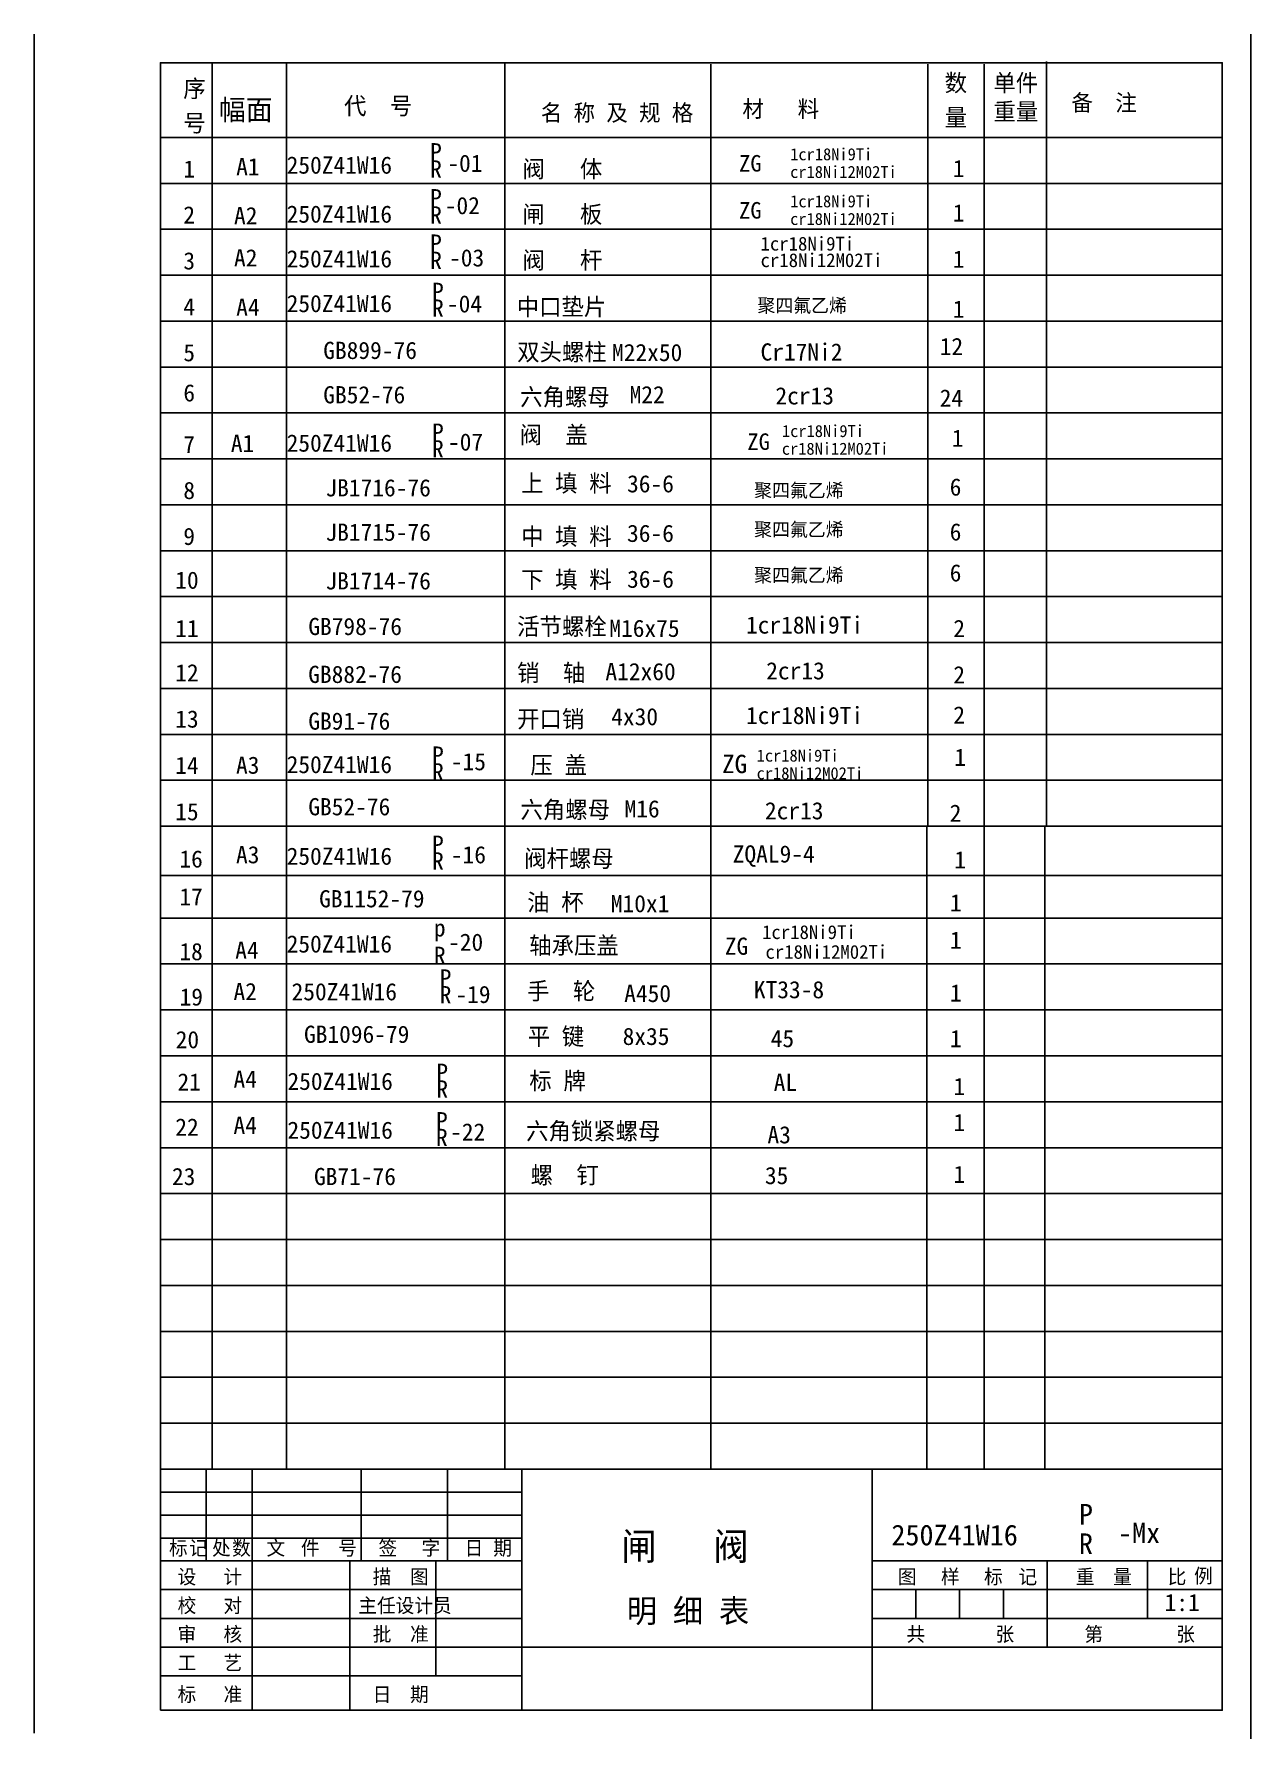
# Model space of a CAD drawing. Header units: metres. Extents: x 3 to 215, y 0 to 297.
import ezdxf

# ---------------------------------------------------------------- set-up
doc = ezdxf.new("R2010")
doc.units = ezdxf.units.M
for name, color, linetype in [('D', 1, 'Continuous'), ('FL', 5, 'Continuous'), ('HA', 5, 'Continuous'), ('T', 7, 'Continuous'), ('TL', 4, 'Continuous')]:
    doc.layers.add(name, color=color, linetype=linetype)

msp = doc.modelspace()

# ---------------------------------------------------------------- linework, layer by layer
at = {"layer": 'FL'}
for p, q in [((215, 297), (215, 0)), ((120.93, 291.75), (120.93, 113.64)), ((158.71, 291.75), (158.71, 158.93)), ((168.54, 291.75), (168.54, 158.93)), ((179.41, 292.25), (179.41, 158.93)), ((158.55, 158.99), (158.55, 47.03)), ((168.54, 159), (168.54, 47.03)), ((179.12, 158.99), (179.12, 47.03)), ((24.9, 150.44), (209.96, 150.44)), ((120.93, 113.64), (120.93, 47.03)), ((33, 31), (33, 47)), ((41, 5), (41, 47)), ((60, 31), (60, 47)), ((75, 47), (75, 31)), ((25, 43), (88, 43)), ((25, 39), (88, 39)), ((25, 35), (88, 35)), ((73, 11), (73, 31)), ((25, 26), (88, 26)), ((156.62, 26), (156.62, 21)), ((164.25, 26), (164.25, 21)), ((171.88, 26), (171.88, 21)), ((25, 21), (88, 21)), ((25, 16), (88, 16)), ((25, 11), (88, 11))]:
    msp.add_line(p, q, dxfattribs=at)
at = {"layer": 'HA'}
for p, q in [((3, 297), (3, 1)), ((34, 292), (34, 47)), ((47, 292), (47, 47)), ((85, 292), (85, 47)), ((25, 279), (210, 279)), ((25, 271), (210, 271)), ((25, 263), (210, 263)), ((25, 255), (210, 255)), ((25, 247), (210, 247)), ((25, 239), (210, 239)), ((25, 231), (210, 231)), ((25, 223), (210, 223)), ((25, 215), (210, 215)), ((25, 207), (210, 207)), ((25, 199), (210, 199)), ((25, 191), (210, 191)), ((25, 183), (210, 183)), ((25, 175), (210, 175)), ((25, 167), (210, 167)), ((25, 159), (210, 159)), ((25, 143), (210, 143)), ((25, 135), (210, 135)), ((25, 127), (210, 127)), ((25, 119), (210, 119)), ((25, 111), (210, 111)), ((25, 103), (210, 103)), ((25, 95), (210, 95)), ((25, 87), (210, 87)), ((25, 79), (210, 79)), ((25, 71), (210, 71)), ((25, 63), (210, 63)), ((25, 55), (210, 55))]:
    msp.add_line(p, q, dxfattribs=at)
at = {"layer": 'TL'}
for p, q in [((25, 47), (210, 47)), ((25, 5), (25, 47)), ((88, 5), (88, 47)), ((149, 5), (149, 47)), ((25, 31), (88, 31)), ((58, 31), (58, 5)), ((149, 31), (210, 31)), ((179.5, 21), (179.5, 31)), ((197, 31), (197, 21)), ((149, 26), (210, 26)), ((149, 21), (210, 21)), ((179.5, 21), (179.5, 16)), ((88, 16), (210, 16))]:
    msp.add_line(p, q, dxfattribs=at)
msp.add_lwpolyline([(25, 5), (25, 292), (210, 292), (210, 5)], close=True, dxfattribs=at)

# ---------------------------------------------------------------- texts
at = {"layer": 'D'}
for s, height, p in [('序', 3, (29, 286)), ('数', 3, (161.65, 287)), ('单件', 3, (170.14, 287)), ('幅面', 3.6, (35.2, 282)), ('代  号', 3, (57, 283)), ('名 称 及 规 格', 2.88, (91.29, 281.86)), ('材   料', 2.88, (126.41, 282.54)), ('重量', 3, (170.14, 282)), ('备  注', 2.88, (183.72, 283.6)), ('号', 3, (29, 280)), ('量', 3, (161.65, 281)), ('P', 3, (72, 275)), ('1cr18Ni9Ti', 2.1, (134.74, 275.02)), ('1', 3, (29, 272)), ('A1', 3, (38.21, 272.4)), ('250Z41W16', 3, (47, 272.68)), ('R', 3, (72, 272)), ('-01', 3, (75, 273)), ('阀   体', 3, (88.08, 272)), ('ZG', 2.88, (125.83, 273.05)), ('cr18Ni12M02Ti', 2.1, (134.73, 271.94)), ('1', 3, (163.05, 272.08)), ('P', 3, (72, 267)), ('-02', 3, (74.55, 265.63)), ('闸   板', 3, (88.08, 264.11)), ('ZG', 2.88, (125.83, 264.86)), ('1cr18Ni9Ti', 2.1, (134.74, 266.82)), ('2', 3, (29, 264)), ('A2', 3, (37.83, 263.87)), ('250Z41W16', 3, (47, 264.14)), ('R', 3, (72, 264)), ('cr18Ni12M02Ti', 2.1, (134.73, 263.75)), ('1', 3, (163.05, 264.35)), ('P', 3, (72, 259.09)), ('1cr18Ni9Ti', 2.4, (129.57, 259.29)), ('3', 3, (29, 256)), ('A2', 3, (37.83, 256.52)), ('250Z41W16', 3, (47, 256.35)), ('R', 3, (72, 256.09)), ('-03', 3, (75.3, 256.52)), ('阀   杆', 3, (88.08, 256.11)), ('cr18Ni12M02Ti', 2.4, (129.57, 256.41)), ('1', 3, (163.05, 256.3)), ('P', 3, (72.33, 250.69)), ('4', 3, (29, 248)), ('A4', 3, (38.21, 247.92)), ('250Z41W16', 3, (47, 248.56)), ('R', 3, (72.33, 247.77)), ('-04', 3, (74.93, 248.5)), ('中口垫片', 3, (87.08, 248)), ('聚四氟乙烯', 2.4, (129.02, 248.52)), ('1', 3, (163.05, 247.6)), ('双头螺柱', 3, (87.16, 240.12)), ('12', 3, (160.78, 241.08)), ('5', 3, (29, 240)), ('GB899-76', 3, (53.38, 240.4)), ('M22x50', 3, (103.69, 240.03)), ('Cr17Ni2', 3, (129.56, 240.12)), ('6', 3, (29, 233)), ('GB52-76', 3, (53.38, 232.67)), ('六角螺母', 3, (87.69, 232.29)), ('M22', 3, (106.75, 232.69)), ('2cr13', 3, (132.16, 232.48)), ('24', 3, (160.78, 232.1)), ('P', 3, (72.33, 226.16)), ('阀  盖', 3, (87.59, 225.69)), ('1cr18Ni9Ti', 2.1, (133.3, 226.8)), ('7', 3, (29, 224)), ('A1', 3, (37.28, 224.2)), ('250Z41W16', 3, (47, 224.25)), ('R', 3, (72.33, 223.25)), ('-07', 3, (75.11, 224.44)), ('ZG', 2.88, (127.27, 224.56)), ('cr18Ni12M02Ti', 2.1, (133.28, 223.72)), ('1', 3, (162.88, 225.1)), ('上 填 料', 3, (87.84, 217.25)), ('36-6', 3, (106.31, 217.16)), ('8', 3, (29, 216)), ('JB1716-76', 3, (53.76, 216.46)), ('聚四氟乙烯', 2.4, (128.44, 216.31)), ('6', 3, (162.52, 216.6)), ('9', 3, (29, 208)), ('JB1715-76', 3, (53.76, 208.72)), ('中 填 料', 3, (87.84, 207.99)), ('36-6', 3, (106.31, 208.53)), ('聚四氟乙烯', 2.4, (128.44, 209.49)), ('6', 3, (162.52, 208.78)), ('10', 3, (27.59, 200.37)), ('JB1714-76', 3, (53.76, 200.25)), ('下 填 料', 3, (87.85, 200.47)), ('36-6', 3, (106.31, 200.54)), ('聚四氟乙烯', 2.4, (128.44, 201.54)), ('6', 3, (162.52, 201.64)), ('11', 3, (27.59, 191.96)), ('GB798-76', 3, (50.77, 192.3)), ('活节螺栓', 3, (87.16, 192.3)), ('M16x75', 3, (103.22, 191.98)), ('1cr18Ni9Ti', 3, (127.03, 192.56)), ('2', 3, (163.15, 191.96)), ('12', 3, (27.59, 184.24)), ('销  轴', 3, (87.16, 184.24)), ('A12x60', 3, (102.54, 184.44)), ('2cr13', 3, (130.55, 184.58)), ('GB882-76', 3, (50.76, 183.96)), ('2', 3, (163.15, 183.89)), ('13', 3, (27.59, 176.18)), ('GB91-76', 3, (50.77, 175.82)), ('开口销', 3, (87.16, 176.18)), ('4x30', 3, (103.55, 176.59)), ('1cr18Ni9Ti', 3, (127.03, 176.8)), ('2', 3, (163.15, 176.88)), ('P', 3, (72.33, 169.9)), ('1cr18Ni9Ti', 2.1, (128.9, 170.26)), ('1', 3, (163.32, 169.52)), ('14', 3, (27.59, 168.11)), ('A3', 3, (38.18, 168.14)), ('250Z41W16', 3, (47, 168.25)), ('R', 3, (72.33, 166.98)), ('-15', 3, (75.61, 168.75)), ('压 盖', 3, (89.47, 168.15)), ('ZG', 3.2, (122.87, 168.25)), ('cr18Ni12M02Ti', 2.1, (128.89, 167.18)), ('GB52-76', 3, (50.77, 160.9)), ('六角螺母', 3, (87.74, 160.38)), ('M16', 3, (105.87, 160.53)), ('15', 3, (27.59, 160.04)), ('2cr13', 3, (130.33, 160.2)), ('2', 3, (162.52, 159.78)), ('16', 3, (28.31, 151.8)), ('A3', 3, (38.18, 152.54)), ('250Z41W16', 3, (47, 152.28)), ('P', 3, (72.33, 154.37)), ('R', 3, (72.33, 151.46)), ('-16', 3, (75.61, 152.54)), ('阀杆螺母', 3, (88.38, 151.88)), ('ZQAL9-4', 3, (124.72, 152.67)), ('1', 3, (163.32, 151.65)), ('17', 3, (28.31, 145.2)), ('GB1152-79', 3, (52.66, 144.87)), ('油 杯', 3, (88.91, 144.25)), ('M10x1', 3, (103.48, 144.02)), ('1', 3, (162.57, 144.16)), ('250Z41W16', 3, (47, 136.99)), ('p', 3, (72.66, 139.79)), ('-20', 3, (75.12, 137.3)), ('轴承压盖', 3, (89.27, 136.74)), ('ZG', 3, (123.34, 136.6)), ('1cr18Ni9Ti', 2.4, (129.83, 139.35)), ('1', 3, (162.57, 137.67)), ('18', 3, (28.31, 135.66)), ('A4', 3, (38.04, 135.91)), ('R', 3, (72.66, 135.01)), ('cr18Ni12M02Ti', 2.4, (130.42, 135.91)), ('P', 3, (73.66, 131.07)), ('19', 3, (28.35, 127.76)), ('A2', 3, (37.74, 128.7)), ('250Z41W16', 3, (47.86, 128.67)), ('R', 3, (73.66, 128.16)), ('-19', 3, (76.41, 128.2)), ('手  轮', 3, (88.89, 128.79)), ('A450', 3, (105.81, 128.37)), ('KT33-8', 3, (128.4, 129.03)), ('1', 3, (162.57, 128.46)), ('20', 3, (27.67, 120.32)), ('GB1096-79', 3, (50.02, 121.26)), ('平 键', 3, (89, 120.89)), ('8x35', 3, (105.54, 120.89)), ('45', 3, (131.34, 120.51)), ('1', 3, (162.57, 120.5)), ('21', 3, (27.98, 112.95)), ('A4', 3, (37.74, 113.43)), ('250Z41W16', 3, (47.14, 113.06)), ('P', 3, (73.08, 114.64)), ('标 牌', 3, (89.29, 113.15)), ('AL', 3, (131.86, 112.88)), ('R', 3, (73.08, 111.73)), ('1', 3, (163.17, 112.17)), ('22', 3, (27.6, 105.09)), ('A4', 3, (37.74, 105.41)), ('250Z41W16', 3, (47.14, 104.55)), ('P', 3, (73.02, 106.2)), ('-22', 3, (75.48, 104.24)), ('六角锁紧螺母', 3, (88.72, 104.4)), ('1', 3, (163.17, 105.9)), ('R', 3, (73.02, 103.29)), ('A3', 3, (130.77, 103.75)), ('23', 3, (27.02, 96.48)), ('GB71-76', 3, (51.76, 96.48)), ('螺  钉', 3, (89.51, 96.72)), ('35', 3, (130.33, 96.65)), ('1', 3, (163.17, 96.86)), ('P', 3.6, (185.03, 37.34)), ('闸   阀', 4.8, (105.27, 31.14)), ('250Z41W16', 3.6, (152.36, 33.72)), ('R', 3.6, (185.03, 32.2)), ('-Mx', 3.6, (191.85, 34.1)), ('明 细 表', 4.05, (106.28, 20.28)), ('1:1', 3, (199.96, 22.26))]:
    msp.add_text(s, height=height, dxfattribs=at).set_placement(p)
at = {"layer": 'T'}
for s, p in [('标', (26.5, 32)), ('记', (30, 32)), ('处', (34, 32)), ('数', (37.5, 32)), ('文', (43.5, 32)), ('件', (49.5, 32)), ('号', (56, 32)), ('签', (63, 32)), ('字', (70.5, 32)), ('日', (78, 32)), ('期', (83, 32)), ('设', (28, 27)), ('计', (36, 27)), ('描', (62, 27)), ('图', (68.5, 27)), ('图', (153.5, 27)), ('样', (161, 27)), ('标', (168.5, 27)), ('记', (174.5, 27)), ('重', (184.5, 27)), ('量', (191, 27)), ('比', (200.5, 27)), ('例', (205.11, 27.16)), ('校', (28, 22)), ('对', (36, 22)), ('主任设计员', (59.5, 22)), ('审', (28, 17)), ('核', (36, 17)), ('批', (62, 17)), ('准', (68.5, 17)), ('共', (155, 17)), ('张', (170.5, 17)), ('第', (186, 17)), ('张', (202, 17)), ('艺', (36, 12)), ('工', (28, 12)), ('标', (28, 6.5)), ('准', (36, 6.5)), ('日', (62, 6.5)), ('期', (68.5, 6.5))]:
    msp.add_text(s, height=2.5, dxfattribs=at).set_placement(p)

doc.saveas('drawing.dxf')
